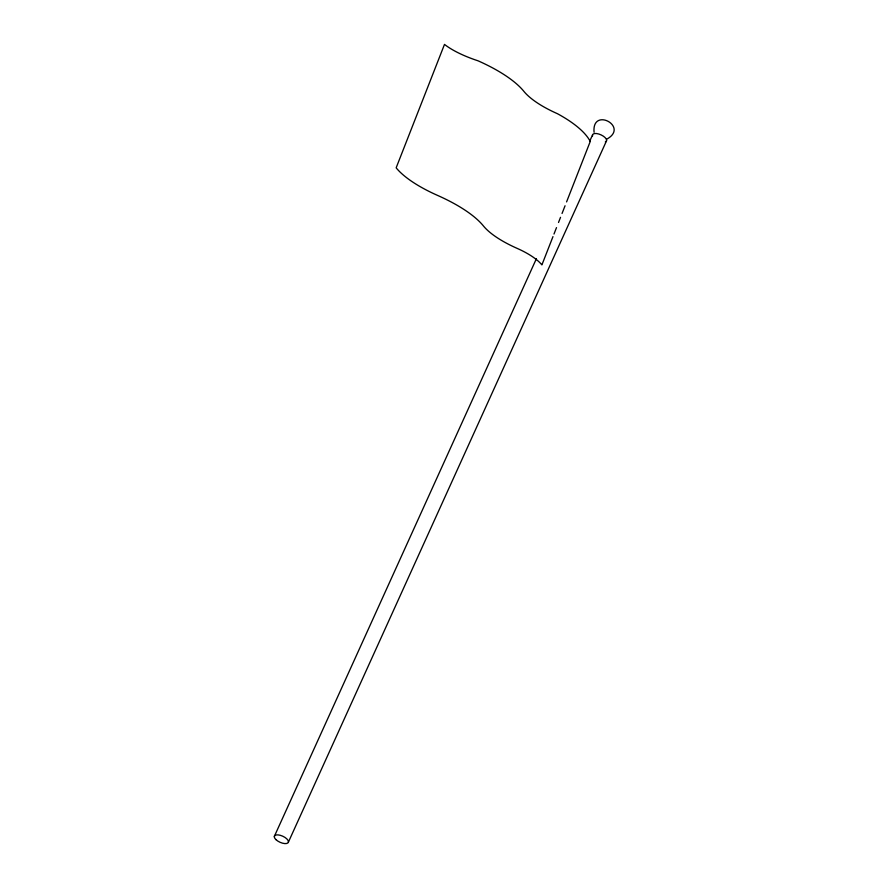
<?xml version="1.0" encoding="UTF-8"?>
<svg xmlns="http://www.w3.org/2000/svg" width="888" height="888" viewBox="0 0 888 888"><rect width="100%" height="100%" fill="white"/><g stroke="black" fill="none" stroke-linecap="round" stroke-linejoin="round"><path stroke-width="1.33" d="M552.98 236.619L541.902 264.902A52.27 17.76 16.7 0 0 517.016 248.318A70.518 23.965 16.7 0 1 483.427 225.952A96.237 32.701 16.7 0 0 437.606 195.427A87.046 29.57 16.7 0 1 396.159 167.821L444.5 44.4A58.897 18.726 14.7 0 0 478.033 60.806A96.237 32.701 16.7 0 1 523.853 91.331A70.518 23.965 16.7 0 0 557.442 113.708A82.107 29.526 17.9 0 1 590.243 141.481L566.577 201.909M553.99 234.044L556.499 227.617M558.519 222.477L560.528 217.327M562.049 213.475L565.068 205.761M274.325 836.429L536.408 258.674M589.632 141.358L592.496 135.043M288.434 842.057L606.593 140.67M606.904 139.072C629.537 126.584 591.674 106.516 594.072 132.234M592.562 136.008A7.626 3.33 24.4 0 1 601.087 134.898A7.626 3.33 24.4 0 1 605.327 141.969M275.946 839.626A7.626 3.33 24.4 0 0 288.023 842.823A7.626 3.33 24.4 0 0 280.164 835.275A7.626 3.33 24.4 0 0 275.946 839.626"/></g></svg>
